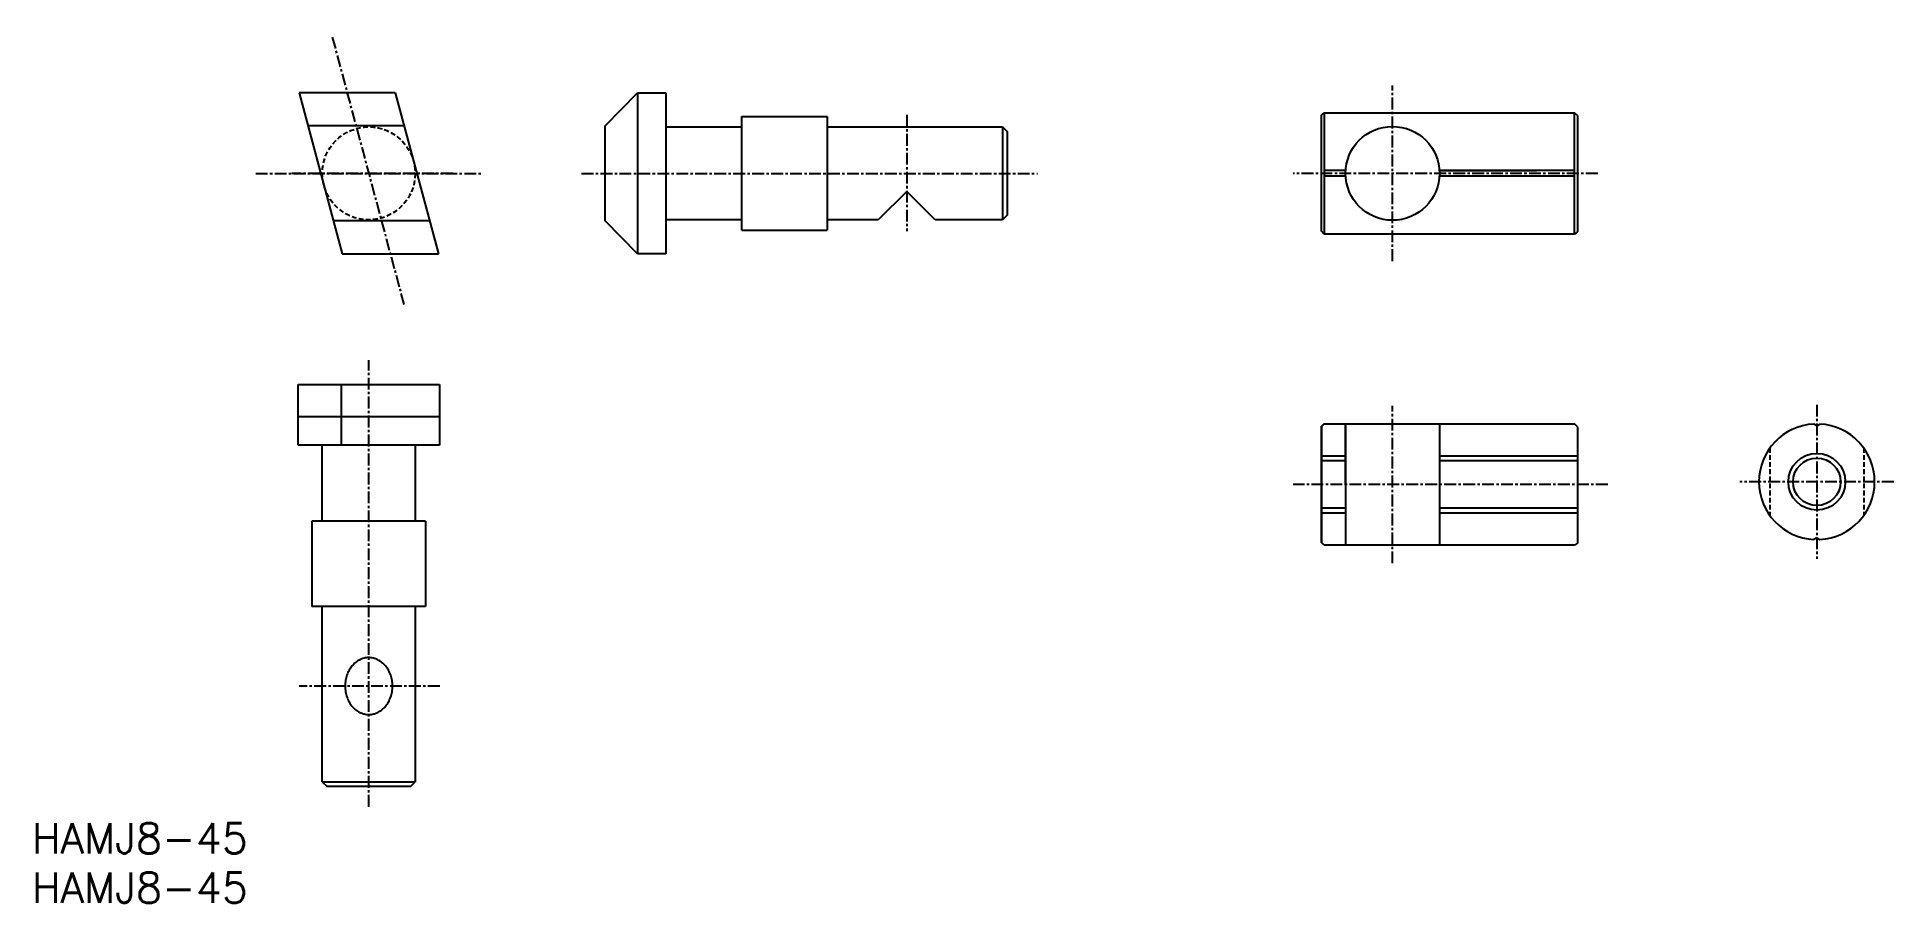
# Model space of a CAD drawing. Extents: x -35 to 161, y -77 to 14.
import ezdxf

# ---------------------------------------------------------------- set-up
doc = ezdxf.new("R2010")
doc.units = 0
doc.linetypes.add('CENTER', pattern=[2, 1.25, -0.25, 0.25, -0.25])
doc.linetypes.add('DASHED', pattern=[0.75, 0.5, -0.25])
doc.layers.get('0').update_dxf_attribs({"linetype": 'CONTINUOUS'})
doc.layers.add('CENTER', color=1, linetype='CENTER')
doc.styles.get("Standard").update_dxf_attribs({"font": 'txt.shx', "bigfont": 'bigfont.shx'})

msp = doc.modelspace()

# ---------------------------------------------------------------- linework, layer by layer
at = {"color": 7, "linetype": 'CONTINUOUS'}
for p, q in [((2.8, 8.5), (-7.35, 8.5)), ((-7.35, 8.5), (-2.8, -8.5)), ((2.8, 8.5), (7.35, -8.5)), ((24.94, 5), (28.34, 8.5)), ((28.34, 8.5), (31.34, 8.5)), ((28.34, 8.5), (28.34, -8.5)), ((31.34, 8.5), (31.34, -8.5)), ((39.34, -6), (39.34, 6)), ((39.34, 6), (48.34, 6)), ((48.34, 6), (48.34, -6)), ((100.77, 6.4), (100.47, 6.17)), ((100.47, -6.1), (100.47, 6.17)), ((100.77, 6.4), (127.17, 6.4)), ((127.47, 6.1), (127.17, 6.4)), ((127.47, 6.1), (127.47, -6.17)), ((3.73, 5), (-6.41, 5)), ((24.94, -5), (24.94, 5)), ((31.34, 4.9), (39.34, 4.9)), ((48.34, 4.9), (66.84, 4.9)), ((66.84, 4.9), (67.34, 4.4)), ((66.84, 4.9), (66.84, -4.9)), ((67.34, 4.4), (67.34, -4.4)), ((56.74, -1.9), (53.74, -4.9)), ((59.74, -4.9), (56.74, -1.9)), ((6.41, -5), (-3.73, -5)), ((28.34, -8.5), (24.94, -5)), ((39.34, -4.9), (31.34, -4.9)), ((53.74, -4.9), (48.34, -4.9)), ((66.84, -4.9), (59.74, -4.9)), ((67.34, -4.4), (66.84, -4.9)), ((39.34, -6), (48.34, -6)), ((100.77, -6.4), (100.47, -6.1)), ((127.17, -6.4), (100.77, -6.4)), ((127.47, -6.17), (127.17, -6.4)), ((-2.8, -8.5), (7.35, -8.5)), ((31.34, -8.5), (28.34, -8.5)), ((-7.45, -22.28), (7.45, -22.28)), ((-7.45, -28.68), (-7.45, -22.28)), ((-2.9, -22.28), (-2.9, -28.68)), ((7.45, -22.28), (7.45, -28.68)), ((7.45, -25.68), (-7.45, -25.68)), ((100.77, -26.43), (100.47, -26.66)), ((100.47, -26.66), (100.47, -38.93)), ((100.47, -38.93), (100.47, -26.66)), ((100.47, -38.93), (100.47, -26.66)), ((100.77, -26.43), (127.17, -26.43)), ((103.02, -32.83), (103.02, -26.43)), ((103.02, -26.43), (103.02, -39.23)), ((112.92, -26.43), (112.92, -39.23)), ((127.47, -26.73), (127.17, -26.43)), ((127.47, -26.73), (127.47, -39)), ((127.47, -26.73), (127.47, -39)), ((152.72, -26.63), (152.39, -26.44)), ((152.72, -26.63), (153.05, -26.44)), ((-4.9, -28.68), (-7.45, -28.68)), ((7.45, -28.68), (-7.45, -28.68)), ((-4.9, -31.68), (-4.9, -28.68)), ((7.45, -28.68), (-4.9, -28.68)), ((4.9, -28.68), (4.9, -31.68)), ((103.02, -30.33), (100.47, -30.33)), ((127.47, -30.33), (112.92, -30.33)), ((-4.9, -36.68), (-4.9, -31.68)), ((4.9, -31.68), (4.9, -36.68)), ((-6, -36.68), (-6, -45.68)), ((6, -36.68), (-6, -36.68)), ((6, -36.68), (6, -45.68)), ((103.02, -35.33), (100.47, -35.33)), ((127.47, -35.33), (112.92, -35.33)), ((100.77, -39.23), (100.47, -38.93)), ((127.47, -39), (127.17, -39.23)), ((152.72, -38.43), (152.39, -38.62)), ((152.72, -38.43), (153.05, -38.62)), ((127.17, -39.23), (100.77, -39.23)), ((6, -45.68), (-6, -45.68)), ((-4.9, -64.18), (-4.9, -45.68)), ((4.9, -45.68), (4.9, -64.18)), ((-4.9, -64.18), (-4.4, -64.68)), ((-4.9, -64.18), (4.9, -64.18)), ((4.4, -64.68), (4.9, -64.18)), ((4.4, -64.68), (-4.4, -64.68))]:
    msp.add_line(p, q, dxfattribs=at)
at = {"color": 3, "linetype": 'CONTINUOUS'}
for p, q in [((100.77, 6.4), (100.77, -6.4)), ((127.17, -6.4), (127.17, 6.4)), ((103.03, 0.3), (100.77, 0.3)), ((112.91, 0.3), (123.17, 0.3)), ((127.17, 0.3), (112.91, 0.3)), ((103.03, -0.3), (100.77, -0.3)), ((127.17, -0.3), (112.91, -0.3)), ((103.02, -29.83), (100.47, -29.83)), ((127.47, -29.83), (112.92, -29.83)), ((103.02, -35.83), (100.47, -35.83)), ((127.47, -35.83), (112.92, -35.83))]:
    msp.add_line(p, q, dxfattribs=at)
at = {"color": 3, "linetype": 'DASHED'}
for p, q in [((147.77, -28.96), (147.77, -36.09)), ((157.67, -28.96), (157.67, -36.09))]:
    msp.add_line(p, q, dxfattribs=at)
at = {"color": 7, "linetype": 'CONTINUOUS'}
msp.add_polyline3d([(0, -57.08, 0), (0.12, -57.08, 0), (0.25, -57.06, 0), (0.37, -57.05, 0), (0.49, -57.02, 0), (0.61, -56.99, 0), (0.73, -56.95, 0), (0.84, -56.9, 0), (0.96, -56.85, 0), (1.07, -56.79, 0), (1.18, -56.72, 0), (1.29, -56.65, 0), (1.39, -56.57, 0), (1.49, -56.49, 0), (1.59, -56.4, 0), (1.68, -56.3, 0), (1.77, -56.2, 0), (1.85, -56.09, 0), (1.93, -55.98, 0), (2.01, -55.87, 0), (2.08, -55.75, 0), (2.14, -55.62, 0), (2.2, -55.49, 0), (2.26, -55.36, 0), (2.31, -55.23, 0), (2.35, -55.09, 0), (2.39, -54.95, 0), (2.43, -54.81, 0), (2.45, -54.66, 0), (2.47, -54.52, 0), (2.49, -54.37, 0), (2.5, -54.23, 0), (2.5, -54.08, 0), (2.5, -53.93, 0), (2.49, -53.78, 0), (2.47, -53.64, 0), (2.45, -53.49, 0), (2.43, -53.35, 0), (2.39, -53.21, 0), (2.35, -53.07, 0), (2.31, -52.93, 0), (2.26, -52.8, 0), (2.2, -52.66, 0), (2.14, -52.54, 0), (2.08, -52.41, 0), (2.01, -52.29, 0), (1.93, -52.18, 0), (1.85, -52.06, 0), (1.77, -51.96, 0), (1.68, -51.86, 0), (1.59, -51.76, 0), (1.49, -51.67, 0), (1.39, -51.58, 0), (1.29, -51.51, 0), (1.18, -51.43, 0), (1.07, -51.37, 0), (0.96, -51.31, 0), (0.84, -51.25, 0), (0.73, -51.21, 0), (0.61, -51.17, 0), (0.49, -51.14, 0), (0.37, -51.11, 0), (0.25, -51.09, 0), (0.12, -51.08, 0), (0, -51.08, 0), (-0.12, -51.08, 0), (-0.25, -51.09, 0), (-0.37, -51.11, 0), (-0.49, -51.14, 0), (-0.61, -51.17, 0), (-0.73, -51.21, 0), (-0.84, -51.25, 0), (-0.96, -51.31, 0), (-1.07, -51.37, 0), (-1.18, -51.43, 0), (-1.29, -51.51, 0), (-1.39, -51.58, 0), (-1.49, -51.67, 0), (-1.59, -51.76, 0), (-1.68, -51.86, 0), (-1.77, -51.96, 0), (-1.85, -52.06, 0), (-1.93, -52.18, 0), (-2.01, -52.29, 0), (-2.08, -52.41, 0), (-2.14, -52.54, 0), (-2.2, -52.66, 0), (-2.26, -52.8, 0), (-2.31, -52.93, 0), (-2.35, -53.07, 0), (-2.39, -53.21, 0), (-2.43, -53.35, 0), (-2.45, -53.49, 0), (-2.47, -53.64, 0), (-2.49, -53.78, 0), (-2.5, -53.93, 0), (-2.5, -54.08, 0), (-2.5, -54.23, 0), (-2.49, -54.37, 0), (-2.47, -54.52, 0), (-2.45, -54.66, 0), (-2.43, -54.81, 0), (-2.39, -54.95, 0), (-2.35, -55.09, 0), (-2.31, -55.23, 0), (-2.26, -55.36, 0), (-2.2, -55.49, 0), (-2.14, -55.62, 0), (-2.08, -55.75, 0), (-2.01, -55.87, 0), (-1.93, -55.98, 0), (-1.85, -56.09, 0), (-1.77, -56.2, 0), (-1.68, -56.3, 0), (-1.59, -56.4, 0), (-1.49, -56.49, 0), (-1.39, -56.57, 0), (-1.29, -56.65, 0), (-1.18, -56.72, 0), (-1.07, -56.79, 0), (-0.96, -56.85, 0), (-0.84, -56.9, 0), (-0.73, -56.95, 0), (-0.61, -56.99, 0), (-0.49, -57.02, 0), (-0.37, -57.05, 0), (-0.25, -57.06, 0), (-0.12, -57.08, 0), (0, -57.08, 0)], dxfattribs=at)
at = {"color": 3, "linetype": 'DASHED'}
msp.add_circle((0, 0), 4.9, dxfattribs=at)
at = {"color": 7, "linetype": 'CONTINUOUS'}
for centre, radius in [((107.97, 0), 4.95), ((152.72, -32.53), 3)]:
    msp.add_circle(centre, radius, dxfattribs=at)
at = {"color": 3, "linetype": 'CONTINUOUS'}
msp.add_circle((152.72, -32.53), 2.5, dxfattribs=at)
at = {"color": 7, "linetype": 'CONTINUOUS'}
for start, end in [(93.1097, 266.8903), (273.1097, 86.8903)]:
    msp.add_arc((152.72, -32.53), 6.1, start, end, dxfattribs=at)
at = {"layer": 'CENTER', "color": 1, "linetype": 'CENTER'}
for p, q in [((-3.85, 14.37), (3.7, -13.82)), ((107.97, -9.26), (107.97, 9.26)), ((56.74, 6.17), (56.74, -6.11)), ((-11.92, 0), (11.84, 0)), ((8.87, 0), (-8.13, 0)), ((22.44, 0), (70.54, 0)), ((129.62, 0), (97.5, 0)), ((0, -66.8), (0, -19.69)), ((107.97, -41.13), (107.97, -24.53)), ((152.72, -24.4), (152.72, -40.65)), ((130.67, -32.83), (97.5, -32.83)), ((160.84, -32.53), (144.6, -32.53)), ((7.49, -54.08), (-7.33, -54.08))]:
    msp.add_line(p, q, dxfattribs=at)

# ---------------------------------------------------------------- texts
at = {"color": 7, "linetype": 'CONTINUOUS'}
for p in [(-35.52, -71.73), (-35.52, -76.94)]:
    msp.add_text('HAMJ8-45', height=3.2, dxfattribs=at).set_placement(p)

doc.saveas('drawing.dxf')
